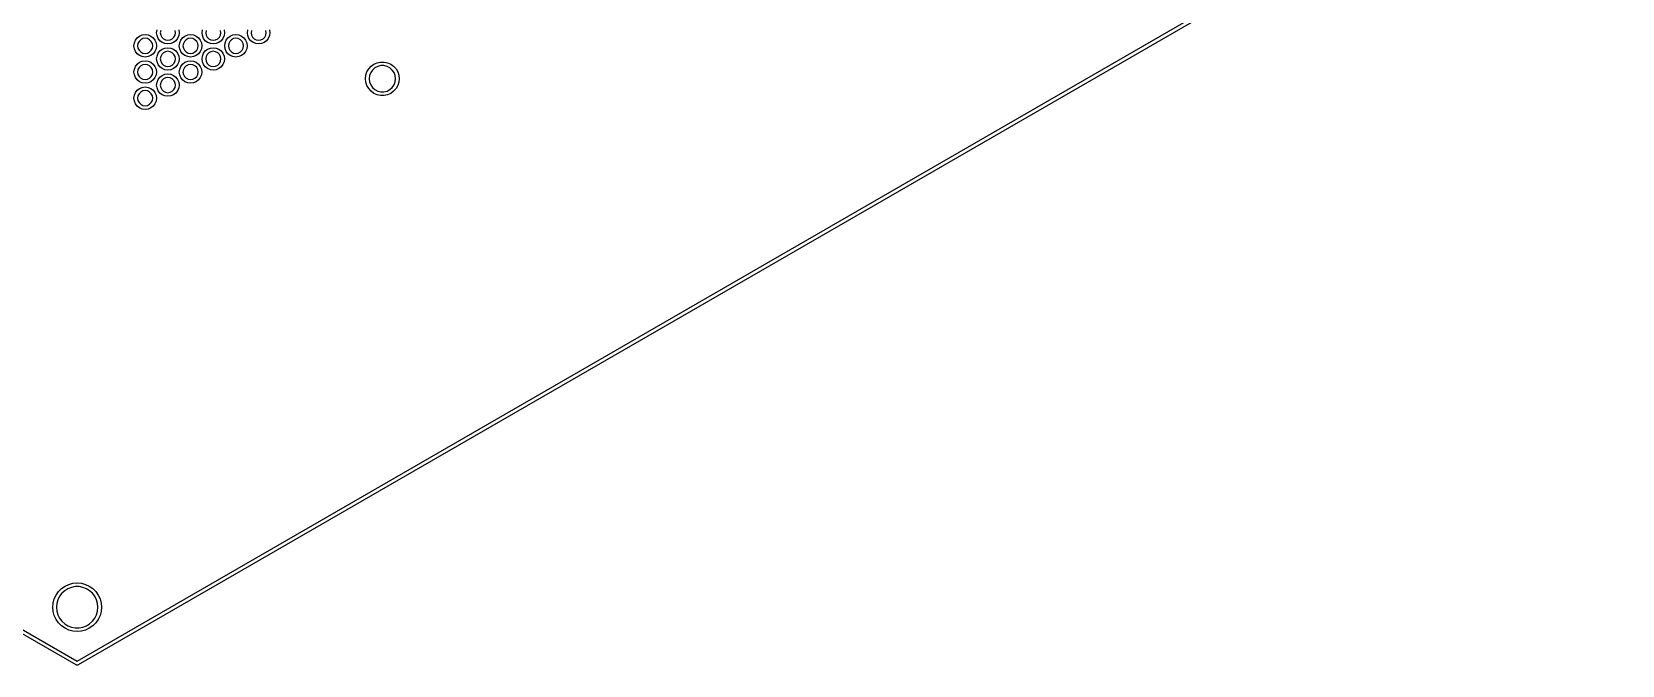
# Model space of a CAD drawing. Extents: x 0 to 6.5, y -7.51 to 0.
# Drawn here: x 3.155 to 6.502, y -7.509 to -6.176 of the extents above; entities that cross this region are included whole.
import ezdxf

# ---------------------------------------------------------------- set-up
doc = ezdxf.new("R2010")
doc.units = 0
doc.header["$MEASUREMENT"] = 0
doc.layers.add('BLACK', color=7, linetype='CONTINUOUS')

msp = doc.modelspace()

# ---------------------------------------------------------------- linework, layer by layer
at = {"layer": 'BLACK', "linetype": 'CONTINUOUS'}
for p, q in [((3.248, -7.509), (-0.002, -5.6326)), ((0.0039, -5.6269), (3.25, -7.501)), ((3.25, -7.501), (6.4961, -5.6269)), ((6.502, -5.6326), (3.252, -7.509)), ((3.3727, -6.1937), (3.3765, -6.1888)), ((3.3765, -6.1888), (3.3814, -6.1851)), ((3.3838, -6.1926), (3.3803, -6.1962)), ((3.3814, -6.1851), (3.3871, -6.1827)), ((3.3883, -6.1904), (3.3838, -6.1926)), ((3.3871, -6.1827), (3.3932, -6.1819)), ((3.3932, -6.1896), (3.3883, -6.1904)), ((3.3932, -6.1819), (3.3993, -6.1827)), ((3.3981, -6.1904), (3.3932, -6.1896)), ((3.4026, -6.1926), (3.3981, -6.1904)), ((3.3993, -6.1827), (3.405, -6.1851)), ((3.4061, -6.1962), (3.4026, -6.1926)), ((3.405, -6.1851), (3.4099, -6.1888)), ((3.4099, -6.1888), (3.4137, -6.1937)), ((3.4173, -6.178), (3.4181, -6.1719)), ((3.4181, -6.1841), (3.4173, -6.178)), ((3.4205, -6.1898), (3.4181, -6.1841)), ((3.4242, -6.1947), (3.4205, -6.1898)), ((3.4258, -6.173), (3.425, -6.178)), ((3.425, -6.178), (3.4258, -6.1829)), ((3.4258, -6.1829), (3.428, -6.1873)), ((3.428, -6.1873), (3.4316, -6.1909)), ((3.4316, -6.1909), (3.436, -6.1931)), ((3.4459, -6.1931), (3.4503, -6.1909)), ((3.4503, -6.1909), (3.4538, -6.1873)), ((3.4538, -6.1873), (3.4561, -6.1829)), ((3.4569, -6.178), (3.4561, -6.173)), ((3.4561, -6.1829), (3.4569, -6.178)), ((3.4614, -6.1898), (3.4576, -6.1947)), ((3.4638, -6.1841), (3.4614, -6.1898)), ((3.4638, -6.1719), (3.4646, -6.178)), ((3.4646, -6.178), (3.4638, -6.1841)), ((3.4682, -6.1937), (3.472, -6.1888)), ((3.472, -6.1888), (3.4769, -6.1851)), ((3.4793, -6.1926), (3.4758, -6.1962)), ((3.4769, -6.1851), (3.4826, -6.1827)), ((3.4837, -6.1904), (3.4793, -6.1926)), ((3.4826, -6.1827), (3.4887, -6.1819)), ((3.4887, -6.1896), (3.4837, -6.1904)), ((3.4887, -6.1819), (3.4948, -6.1827)), ((3.4936, -6.1904), (3.4887, -6.1896)), ((3.498, -6.1926), (3.4936, -6.1904)), ((3.4948, -6.1827), (3.5005, -6.1851)), ((3.5016, -6.1962), (3.498, -6.1926)), ((3.5005, -6.1851), (3.5054, -6.1888)), ((3.5054, -6.1888), (3.5091, -6.1937)), ((3.5128, -6.178), (3.5136, -6.1719)), ((3.5136, -6.1841), (3.5128, -6.178)), ((3.5159, -6.1898), (3.5136, -6.1841)), ((3.5197, -6.1947), (3.5159, -6.1898)), ((3.5212, -6.173), (3.5205, -6.178)), ((3.5205, -6.178), (3.5212, -6.1829)), ((3.5212, -6.1829), (3.5235, -6.1873)), ((3.5235, -6.1873), (3.527, -6.1909)), ((3.527, -6.1909), (3.5315, -6.1931)), ((3.5413, -6.1931), (3.5458, -6.1909)), ((3.5458, -6.1909), (3.5493, -6.1873)), ((3.5493, -6.1873), (3.5516, -6.1829)), ((3.5523, -6.178), (3.5516, -6.173)), ((3.5516, -6.1829), (3.5523, -6.178)), ((3.5569, -6.1898), (3.5531, -6.1947)), ((3.5592, -6.1841), (3.5569, -6.1898)), ((3.5592, -6.1719), (3.56, -6.178)), ((3.56, -6.178), (3.5592, -6.1841)), ((3.5637, -6.1937), (3.5674, -6.1888)), ((3.5674, -6.1888), (3.5723, -6.1851)), ((3.5748, -6.1926), (3.5712, -6.1962)), ((3.5723, -6.1851), (3.578, -6.1827)), ((3.5792, -6.1904), (3.5748, -6.1926)), ((3.578, -6.1827), (3.5841, -6.1819)), ((3.5841, -6.1896), (3.5792, -6.1904)), ((3.5841, -6.1819), (3.5902, -6.1827)), ((3.5891, -6.1904), (3.5841, -6.1896)), ((3.5935, -6.1926), (3.5891, -6.1904)), ((3.5902, -6.1827), (3.5959, -6.1851)), ((3.597, -6.1962), (3.5935, -6.1926)), ((3.5959, -6.1851), (3.6008, -6.1888)), ((3.6008, -6.1888), (3.6046, -6.1937)), ((3.6082, -6.178), (3.6091, -6.1719)), ((3.6091, -6.1841), (3.6082, -6.178)), ((3.6114, -6.1898), (3.6091, -6.1841)), ((3.6152, -6.1947), (3.6114, -6.1898)), ((3.6167, -6.173), (3.6159, -6.178)), ((3.6159, -6.178), (3.6167, -6.1829)), ((3.6167, -6.1829), (3.619, -6.1873)), ((3.619, -6.1873), (3.6225, -6.1909)), ((3.6225, -6.1909), (3.6269, -6.1931)), ((3.6368, -6.1931), (3.6412, -6.1909)), ((3.6412, -6.1909), (3.6448, -6.1873)), ((3.6448, -6.1873), (3.647, -6.1829)), ((3.6478, -6.178), (3.647, -6.173)), ((3.647, -6.1829), (3.6478, -6.178)), ((3.6523, -6.1898), (3.6486, -6.1947)), ((3.6547, -6.1841), (3.6523, -6.1898)), ((3.6547, -6.1719), (3.6555, -6.178)), ((3.6555, -6.178), (3.6547, -6.1841)), ((3.3696, -6.2055), (3.3704, -6.1994)), ((3.3704, -6.2116), (3.3696, -6.2055)), ((3.3704, -6.1994), (3.3727, -6.1937)), ((3.3727, -6.2173), (3.3704, -6.2116)), ((3.3765, -6.2222), (3.3727, -6.2173)), ((3.3814, -6.226), (3.3765, -6.2222)), ((3.378, -6.2006), (3.3773, -6.2055)), ((3.3773, -6.2055), (3.378, -6.2105)), ((3.3803, -6.1962), (3.378, -6.2006)), ((3.378, -6.2105), (3.3803, -6.2149)), ((3.3803, -6.2149), (3.3838, -6.2184)), ((3.3871, -6.2283), (3.3814, -6.226)), ((3.3838, -6.2184), (3.3883, -6.2207)), ((3.3883, -6.2207), (3.3932, -6.2215)), ((3.3932, -6.2215), (3.3981, -6.2207)), ((3.3981, -6.2207), (3.4026, -6.2184)), ((3.405, -6.226), (3.3993, -6.2283)), ((3.4026, -6.2184), (3.4061, -6.2149)), ((3.4099, -6.2222), (3.405, -6.226)), ((3.4084, -6.2006), (3.4061, -6.1962)), ((3.4061, -6.2149), (3.4084, -6.2105)), ((3.4091, -6.2055), (3.4084, -6.2006)), ((3.4084, -6.2105), (3.4091, -6.2055)), ((3.4137, -6.2173), (3.4099, -6.2222)), ((3.4137, -6.1937), (3.416, -6.1994)), ((3.416, -6.2116), (3.4137, -6.2173)), ((3.416, -6.1994), (3.4168, -6.2055)), ((3.4168, -6.2055), (3.416, -6.2116)), ((3.4181, -6.227), (3.4205, -6.2213)), ((3.4205, -6.2213), (3.4242, -6.2164)), ((3.4291, -6.1984), (3.4242, -6.1947)), ((3.4242, -6.2164), (3.4291, -6.2126)), ((3.428, -6.2237), (3.4258, -6.2282)), ((3.4316, -6.2202), (3.428, -6.2237)), ((3.4348, -6.2008), (3.4291, -6.1984)), ((3.4291, -6.2126), (3.4348, -6.2103)), ((3.436, -6.2179), (3.4316, -6.2202)), ((3.4409, -6.2016), (3.4348, -6.2008)), ((3.4348, -6.2103), (3.4409, -6.2095)), ((3.436, -6.1931), (3.4409, -6.1939)), ((3.4409, -6.2171), (3.436, -6.2179)), ((3.4409, -6.1939), (3.4459, -6.1931)), ((3.447, -6.2008), (3.4409, -6.2016)), ((3.4409, -6.2095), (3.447, -6.2103)), ((3.4459, -6.2179), (3.4409, -6.2171)), ((3.4503, -6.2202), (3.4459, -6.2179)), ((3.4527, -6.1984), (3.447, -6.2008)), ((3.447, -6.2103), (3.4527, -6.2126)), ((3.4538, -6.2237), (3.4503, -6.2202)), ((3.4576, -6.1947), (3.4527, -6.1984)), ((3.4527, -6.2126), (3.4576, -6.2164)), ((3.4561, -6.2282), (3.4538, -6.2237)), ((3.4576, -6.2164), (3.4614, -6.2213)), ((3.4614, -6.2213), (3.4638, -6.227)), ((3.465, -6.2055), (3.4659, -6.1994)), ((3.4659, -6.2116), (3.465, -6.2055)), ((3.4659, -6.1994), (3.4682, -6.1937)), ((3.4682, -6.2173), (3.4659, -6.2116)), ((3.472, -6.2222), (3.4682, -6.2173)), ((3.4769, -6.226), (3.472, -6.2222)), ((3.4735, -6.2006), (3.4727, -6.2055)), ((3.4727, -6.2055), (3.4735, -6.2105)), ((3.4758, -6.1962), (3.4735, -6.2006)), ((3.4735, -6.2105), (3.4758, -6.2149)), ((3.4758, -6.2149), (3.4793, -6.2184)), ((3.4826, -6.2283), (3.4769, -6.226)), ((3.4793, -6.2184), (3.4837, -6.2207)), ((3.4837, -6.2207), (3.4887, -6.2215)), ((3.4887, -6.2215), (3.4936, -6.2207)), ((3.4936, -6.2207), (3.498, -6.2184)), ((3.5005, -6.226), (3.4948, -6.2283)), ((3.498, -6.2184), (3.5016, -6.2149)), ((3.5054, -6.2222), (3.5005, -6.226)), ((3.5038, -6.2006), (3.5016, -6.1962)), ((3.5016, -6.2149), (3.5038, -6.2105)), ((3.5046, -6.2055), (3.5038, -6.2006)), ((3.5038, -6.2105), (3.5046, -6.2055)), ((3.5091, -6.2173), (3.5054, -6.2222)), ((3.5091, -6.1937), (3.5115, -6.1994)), ((3.5115, -6.2116), (3.5091, -6.2173)), ((3.5115, -6.1994), (3.5123, -6.2055)), ((3.5123, -6.2055), (3.5115, -6.2116)), ((3.5136, -6.227), (3.5159, -6.2213)), ((3.5159, -6.2213), (3.5197, -6.2164)), ((3.5246, -6.1984), (3.5197, -6.1947)), ((3.5197, -6.2164), (3.5246, -6.2126)), ((3.5235, -6.2237), (3.5212, -6.2282)), ((3.527, -6.2202), (3.5235, -6.2237)), ((3.5303, -6.2008), (3.5246, -6.1984)), ((3.5246, -6.2126), (3.5303, -6.2103)), ((3.5315, -6.2179), (3.527, -6.2202)), ((3.5364, -6.2016), (3.5303, -6.2008)), ((3.5303, -6.2103), (3.5364, -6.2095)), ((3.5315, -6.1931), (3.5364, -6.1939)), ((3.5364, -6.2171), (3.5315, -6.2179)), ((3.5364, -6.1939), (3.5413, -6.1931)), ((3.5425, -6.2008), (3.5364, -6.2016)), ((3.5364, -6.2095), (3.5425, -6.2103)), ((3.5413, -6.2179), (3.5364, -6.2171)), ((3.5458, -6.2202), (3.5413, -6.2179)), ((3.5482, -6.1984), (3.5425, -6.2008)), ((3.5425, -6.2103), (3.5482, -6.2126)), ((3.5493, -6.2237), (3.5458, -6.2202)), ((3.5531, -6.1947), (3.5482, -6.1984)), ((3.5482, -6.2126), (3.5531, -6.2164)), ((3.5516, -6.2282), (3.5493, -6.2237)), ((3.5531, -6.2164), (3.5569, -6.2213)), ((3.5569, -6.2213), (3.5592, -6.227)), ((3.5605, -6.2055), (3.5613, -6.1994)), ((3.5613, -6.2116), (3.5605, -6.2055)), ((3.5613, -6.1994), (3.5637, -6.1937)), ((3.5637, -6.2173), (3.5613, -6.2116)), ((3.5674, -6.2222), (3.5637, -6.2173)), ((3.5723, -6.226), (3.5674, -6.2222)), ((3.569, -6.2006), (3.5682, -6.2055)), ((3.5682, -6.2055), (3.569, -6.2105)), ((3.5712, -6.1962), (3.569, -6.2006)), ((3.569, -6.2105), (3.5712, -6.2149)), ((3.5712, -6.2149), (3.5748, -6.2184)), ((3.578, -6.2283), (3.5723, -6.226)), ((3.5748, -6.2184), (3.5792, -6.2207)), ((3.5792, -6.2207), (3.5841, -6.2215)), ((3.5841, -6.2215), (3.5891, -6.2207)), ((3.5891, -6.2207), (3.5935, -6.2184)), ((3.5959, -6.226), (3.5902, -6.2283)), ((3.5935, -6.2184), (3.597, -6.2149)), ((3.6008, -6.2222), (3.5959, -6.226)), ((3.5993, -6.2006), (3.597, -6.1962)), ((3.597, -6.2149), (3.5993, -6.2105)), ((3.6001, -6.2055), (3.5993, -6.2006)), ((3.5993, -6.2105), (3.6001, -6.2055)), ((3.6046, -6.2173), (3.6008, -6.2222)), ((3.6046, -6.1937), (3.607, -6.1994)), ((3.607, -6.2116), (3.6046, -6.2173)), ((3.607, -6.1994), (3.6078, -6.2055)), ((3.6078, -6.2055), (3.607, -6.2116)), ((3.6201, -6.1984), (3.6152, -6.1947)), ((3.6258, -6.2008), (3.6201, -6.1984)), ((3.6319, -6.2016), (3.6258, -6.2008)), ((3.6269, -6.1931), (3.6319, -6.1939)), ((3.6319, -6.1939), (3.6368, -6.1931)), ((3.638, -6.2008), (3.6319, -6.2016)), ((3.6437, -6.1984), (3.638, -6.2008)), ((3.6486, -6.1947), (3.6437, -6.1984)), ((3.3696, -6.2607), (3.3704, -6.2545)), ((3.3704, -6.2545), (3.3727, -6.2488)), ((3.3727, -6.2488), (3.3765, -6.2439)), ((3.3765, -6.2439), (3.3814, -6.2402)), ((3.378, -6.2557), (3.3773, -6.2607)), ((3.3803, -6.2513), (3.378, -6.2557)), ((3.3838, -6.2478), (3.3803, -6.2513)), ((3.3814, -6.2402), (3.3871, -6.2378)), ((3.3883, -6.2455), (3.3838, -6.2478)), ((3.3932, -6.2292), (3.3871, -6.2283)), ((3.3871, -6.2378), (3.3932, -6.237)), ((3.3932, -6.2447), (3.3883, -6.2455)), ((3.3993, -6.2283), (3.3932, -6.2292)), ((3.3932, -6.237), (3.3993, -6.2378)), ((3.3981, -6.2455), (3.3932, -6.2447)), ((3.4026, -6.2478), (3.3981, -6.2455)), ((3.3993, -6.2378), (3.405, -6.2402)), ((3.4061, -6.2513), (3.4026, -6.2478)), ((3.405, -6.2402), (3.4099, -6.2439)), ((3.4084, -6.2557), (3.4061, -6.2513)), ((3.4091, -6.2607), (3.4084, -6.2557)), ((3.4099, -6.2439), (3.4137, -6.2488)), ((3.4137, -6.2488), (3.416, -6.2545)), ((3.416, -6.2545), (3.4168, -6.2607)), ((3.4173, -6.2331), (3.4181, -6.227)), ((3.4181, -6.2392), (3.4173, -6.2331)), ((3.4205, -6.2449), (3.4181, -6.2392)), ((3.4242, -6.2498), (3.4205, -6.2449)), ((3.4291, -6.2535), (3.4242, -6.2498)), ((3.4258, -6.2282), (3.425, -6.2331)), ((3.425, -6.2331), (3.4258, -6.238)), ((3.4258, -6.238), (3.428, -6.2425)), ((3.428, -6.2425), (3.4316, -6.246)), ((3.4348, -6.2559), (3.4291, -6.2535)), ((3.4316, -6.246), (3.436, -6.2483)), ((3.4409, -6.2567), (3.4348, -6.2559)), ((3.436, -6.2483), (3.4409, -6.249)), ((3.4409, -6.249), (3.4459, -6.2483)), ((3.447, -6.2559), (3.4409, -6.2567)), ((3.4459, -6.2483), (3.4503, -6.246)), ((3.4527, -6.2535), (3.447, -6.2559)), ((3.4503, -6.246), (3.4538, -6.2425)), ((3.4576, -6.2498), (3.4527, -6.2535)), ((3.4538, -6.2425), (3.4561, -6.238)), ((3.4569, -6.2331), (3.4561, -6.2282)), ((3.4561, -6.238), (3.4569, -6.2331)), ((3.4614, -6.2449), (3.4576, -6.2498)), ((3.4638, -6.2392), (3.4614, -6.2449)), ((3.4638, -6.227), (3.4646, -6.2331)), ((3.4646, -6.2331), (3.4638, -6.2392)), ((3.465, -6.2607), (3.4659, -6.2545)), ((3.4659, -6.2545), (3.4682, -6.2488)), ((3.4682, -6.2488), (3.472, -6.2439)), ((3.472, -6.2439), (3.4769, -6.2402)), ((3.4735, -6.2557), (3.4727, -6.2607)), ((3.4758, -6.2513), (3.4735, -6.2557)), ((3.4793, -6.2478), (3.4758, -6.2513)), ((3.4769, -6.2402), (3.4826, -6.2378)), ((3.4837, -6.2455), (3.4793, -6.2478)), ((3.4887, -6.2292), (3.4826, -6.2283)), ((3.4826, -6.2378), (3.4887, -6.237)), ((3.4887, -6.2447), (3.4837, -6.2455)), ((3.4948, -6.2283), (3.4887, -6.2292)), ((3.4887, -6.237), (3.4948, -6.2378)), ((3.4936, -6.2455), (3.4887, -6.2447)), ((3.498, -6.2478), (3.4936, -6.2455)), ((3.4948, -6.2378), (3.5005, -6.2402)), ((3.5016, -6.2513), (3.498, -6.2478)), ((3.5005, -6.2402), (3.5054, -6.2439)), ((3.5038, -6.2557), (3.5016, -6.2513)), ((3.5046, -6.2607), (3.5038, -6.2557)), ((3.5054, -6.2439), (3.5091, -6.2488)), ((3.5091, -6.2488), (3.5115, -6.2545)), ((3.5115, -6.2545), (3.5123, -6.2607)), ((3.5128, -6.2331), (3.5136, -6.227)), ((3.5136, -6.2392), (3.5128, -6.2331)), ((3.5159, -6.2449), (3.5136, -6.2392)), ((3.5197, -6.2498), (3.5159, -6.2449)), ((3.5246, -6.2535), (3.5197, -6.2498)), ((3.5212, -6.2282), (3.5205, -6.2331)), ((3.5205, -6.2331), (3.5212, -6.238)), ((3.5212, -6.238), (3.5235, -6.2425)), ((3.5235, -6.2425), (3.527, -6.246)), ((3.5303, -6.2559), (3.5246, -6.2535)), ((3.527, -6.246), (3.5315, -6.2483)), ((3.5364, -6.2567), (3.5303, -6.2559)), ((3.5315, -6.2483), (3.5364, -6.249)), ((3.5364, -6.249), (3.5413, -6.2483)), ((3.5425, -6.2559), (3.5364, -6.2567)), ((3.5413, -6.2483), (3.5458, -6.246)), ((3.5482, -6.2535), (3.5425, -6.2559)), ((3.5458, -6.246), (3.5493, -6.2425)), ((3.5531, -6.2498), (3.5482, -6.2535)), ((3.5493, -6.2425), (3.5516, -6.238)), ((3.5523, -6.2331), (3.5516, -6.2282)), ((3.5516, -6.238), (3.5523, -6.2331)), ((3.5569, -6.2449), (3.5531, -6.2498)), ((3.5592, -6.2392), (3.5569, -6.2449)), ((3.5592, -6.227), (3.56, -6.2331)), ((3.56, -6.2331), (3.5592, -6.2392)), ((3.5841, -6.2292), (3.578, -6.2283)), ((3.5902, -6.2283), (3.5841, -6.2292)), ((3.86, -6.2605), (3.8637, -6.2541)), ((3.8637, -6.2541), (3.8687, -6.2486)), ((3.8716, -6.2565), (3.8678, -6.262)), ((3.8687, -6.2486), (3.8747, -6.2442)), ((3.8766, -6.252), (3.8716, -6.2565)), ((3.8747, -6.2442), (3.8814, -6.2412)), ((3.8825, -6.2489), (3.8766, -6.252)), ((3.8814, -6.2412), (3.8887, -6.2396)), ((3.889, -6.2473), (3.8825, -6.2489)), ((3.8887, -6.2396), (3.8961, -6.2396)), ((3.8957, -6.2473), (3.889, -6.2473)), ((3.9022, -6.2489), (3.8957, -6.2473)), ((3.8961, -6.2396), (3.9033, -6.2412)), ((3.9082, -6.252), (3.9022, -6.2489)), ((3.9033, -6.2412), (3.9101, -6.2442)), ((3.9132, -6.2565), (3.9082, -6.252)), ((3.9101, -6.2442), (3.9161, -6.2486)), ((3.917, -6.262), (3.9132, -6.2565)), ((3.9161, -6.2486), (3.9211, -6.2541)), ((3.9211, -6.2541), (3.9248, -6.2605)), ((3.3704, -6.2668), (3.3696, -6.2607)), ((3.3727, -6.2725), (3.3704, -6.2668)), ((3.3765, -6.2774), (3.3727, -6.2725)), ((3.3814, -6.2811), (3.3765, -6.2774)), ((3.3773, -6.2607), (3.378, -6.2656)), ((3.378, -6.2656), (3.3803, -6.27)), ((3.3803, -6.27), (3.3838, -6.2736)), ((3.3871, -6.2835), (3.3814, -6.2811)), ((3.3814, -6.2953), (3.3871, -6.293)), ((3.3838, -6.2736), (3.3883, -6.2758)), ((3.3932, -6.2843), (3.3871, -6.2835)), ((3.3871, -6.293), (3.3932, -6.2921)), ((3.3883, -6.2758), (3.3932, -6.2766)), ((3.3932, -6.2766), (3.3981, -6.2758)), ((3.3993, -6.2835), (3.3932, -6.2843)), ((3.3932, -6.2921), (3.3993, -6.293)), ((3.3981, -6.2758), (3.4026, -6.2736)), ((3.405, -6.2811), (3.3993, -6.2835)), ((3.3993, -6.293), (3.405, -6.2953)), ((3.4026, -6.2736), (3.4061, -6.27)), ((3.4099, -6.2774), (3.405, -6.2811)), ((3.4061, -6.27), (3.4084, -6.2656)), ((3.4084, -6.2656), (3.4091, -6.2607)), ((3.4137, -6.2725), (3.4099, -6.2774)), ((3.416, -6.2668), (3.4137, -6.2725)), ((3.4168, -6.2607), (3.416, -6.2668)), ((3.4173, -6.2882), (3.4181, -6.2821)), ((3.4181, -6.2943), (3.4173, -6.2882)), ((3.4181, -6.2821), (3.4205, -6.2764)), ((3.4205, -6.2764), (3.4242, -6.2715)), ((3.4242, -6.2715), (3.4291, -6.2678)), ((3.4258, -6.2833), (3.425, -6.2882)), ((3.425, -6.2882), (3.4258, -6.2931)), ((3.428, -6.2788), (3.4258, -6.2833)), ((3.4258, -6.2931), (3.428, -6.2976)), ((3.4316, -6.2753), (3.428, -6.2788)), ((3.4291, -6.2678), (3.4348, -6.2654)), ((3.436, -6.273), (3.4316, -6.2753)), ((3.4348, -6.2654), (3.4409, -6.2646)), ((3.4409, -6.2723), (3.436, -6.273)), ((3.4409, -6.2646), (3.447, -6.2654)), ((3.4459, -6.273), (3.4409, -6.2723)), ((3.4503, -6.2753), (3.4459, -6.273)), ((3.447, -6.2654), (3.4527, -6.2678)), ((3.4538, -6.2788), (3.4503, -6.2753)), ((3.4527, -6.2678), (3.4576, -6.2715)), ((3.4561, -6.2833), (3.4538, -6.2788)), ((3.4538, -6.2976), (3.4561, -6.2931)), ((3.4569, -6.2882), (3.4561, -6.2833)), ((3.4561, -6.2931), (3.4569, -6.2882)), ((3.4576, -6.2715), (3.4614, -6.2764)), ((3.4614, -6.2764), (3.4638, -6.2821)), ((3.4638, -6.2821), (3.4646, -6.2882)), ((3.4646, -6.2882), (3.4638, -6.2943)), ((3.4659, -6.2668), (3.465, -6.2607)), ((3.4682, -6.2725), (3.4659, -6.2668)), ((3.472, -6.2774), (3.4682, -6.2725)), ((3.4769, -6.2811), (3.472, -6.2774)), ((3.4727, -6.2607), (3.4735, -6.2656)), ((3.4735, -6.2656), (3.4758, -6.27)), ((3.4758, -6.27), (3.4793, -6.2736)), ((3.4826, -6.2835), (3.4769, -6.2811)), ((3.4793, -6.2736), (3.4837, -6.2758)), ((3.4887, -6.2843), (3.4826, -6.2835)), ((3.4837, -6.2758), (3.4887, -6.2766)), ((3.4887, -6.2766), (3.4936, -6.2758)), ((3.4948, -6.2835), (3.4887, -6.2843)), ((3.4936, -6.2758), (3.498, -6.2736)), ((3.5005, -6.2811), (3.4948, -6.2835)), ((3.498, -6.2736), (3.5016, -6.27)), ((3.5054, -6.2774), (3.5005, -6.2811)), ((3.5016, -6.27), (3.5038, -6.2656)), ((3.5038, -6.2656), (3.5046, -6.2607)), ((3.5091, -6.2725), (3.5054, -6.2774)), ((3.5115, -6.2668), (3.5091, -6.2725)), ((3.5123, -6.2607), (3.5115, -6.2668)), ((3.857, -6.2749), (3.8577, -6.2675)), ((3.8577, -6.2823), (3.857, -6.2749)), ((3.8577, -6.2675), (3.86, -6.2605)), ((3.86, -6.2893), (3.8577, -6.2823)), ((3.8637, -6.2957), (3.86, -6.2893)), ((3.8654, -6.2682), (3.8646, -6.2749)), ((3.8646, -6.2749), (3.8654, -6.2815)), ((3.8678, -6.262), (3.8654, -6.2682)), ((3.8654, -6.2815), (3.8678, -6.2878)), ((3.8678, -6.2878), (3.8716, -6.2933)), ((3.9132, -6.2933), (3.917, -6.2878)), ((3.9193, -6.2682), (3.917, -6.262)), ((3.917, -6.2878), (3.9193, -6.2815)), ((3.9202, -6.2749), (3.9193, -6.2682)), ((3.9193, -6.2815), (3.9202, -6.2749)), ((3.9248, -6.2893), (3.9211, -6.2957)), ((3.9248, -6.2605), (3.9271, -6.2675)), ((3.9271, -6.2823), (3.9248, -6.2893)), ((3.9271, -6.2675), (3.9278, -6.2749)), ((3.9278, -6.2749), (3.9271, -6.2823)), ((3.3696, -6.3158), (3.3704, -6.3097)), ((3.3704, -6.3219), (3.3696, -6.3158)), ((3.3704, -6.3097), (3.3727, -6.304)), ((3.3727, -6.3276), (3.3704, -6.3219)), ((3.3727, -6.304), (3.3765, -6.2991)), ((3.3765, -6.2991), (3.3814, -6.2953)), ((3.378, -6.3108), (3.3773, -6.3158)), ((3.3773, -6.3158), (3.378, -6.3207)), ((3.3803, -6.3064), (3.378, -6.3108)), ((3.378, -6.3207), (3.3803, -6.3251)), ((3.3838, -6.3029), (3.3803, -6.3064)), ((3.3803, -6.3251), (3.3838, -6.3287)), ((3.3883, -6.3006), (3.3838, -6.3029)), ((3.3932, -6.2998), (3.3883, -6.3006)), ((3.3981, -6.3006), (3.3932, -6.2998)), ((3.4026, -6.3029), (3.3981, -6.3006)), ((3.4061, -6.3064), (3.4026, -6.3029)), ((3.4026, -6.3287), (3.4061, -6.3251)), ((3.405, -6.2953), (3.4099, -6.2991)), ((3.4084, -6.3108), (3.4061, -6.3064)), ((3.4061, -6.3251), (3.4084, -6.3207)), ((3.4091, -6.3158), (3.4084, -6.3108)), ((3.4084, -6.3207), (3.4091, -6.3158)), ((3.4099, -6.2991), (3.4137, -6.304)), ((3.4137, -6.304), (3.416, -6.3097)), ((3.416, -6.3219), (3.4137, -6.3276)), ((3.416, -6.3097), (3.4168, -6.3158)), ((3.4168, -6.3158), (3.416, -6.3219)), ((3.4205, -6.3), (3.4181, -6.2943)), ((3.4242, -6.3049), (3.4205, -6.3)), ((3.4291, -6.3087), (3.4242, -6.3049)), ((3.428, -6.2976), (3.4316, -6.3011)), ((3.4348, -6.311), (3.4291, -6.3087)), ((3.4316, -6.3011), (3.436, -6.3034)), ((3.4409, -6.3118), (3.4348, -6.311)), ((3.436, -6.3034), (3.4409, -6.3042)), ((3.4409, -6.3042), (3.4459, -6.3034)), ((3.447, -6.311), (3.4409, -6.3118)), ((3.4459, -6.3034), (3.4503, -6.3011)), ((3.4527, -6.3087), (3.447, -6.311)), ((3.4503, -6.3011), (3.4538, -6.2976)), ((3.4576, -6.3049), (3.4527, -6.3087)), ((3.4614, -6.3), (3.4576, -6.3049)), ((3.4638, -6.2943), (3.4614, -6.3)), ((3.8687, -6.3012), (3.8637, -6.2957)), ((3.8747, -6.3056), (3.8687, -6.3012)), ((3.8716, -6.2933), (3.8766, -6.2977)), ((3.8814, -6.3086), (3.8747, -6.3056)), ((3.8766, -6.2977), (3.8825, -6.3008)), ((3.8887, -6.3101), (3.8814, -6.3086)), ((3.8825, -6.3008), (3.889, -6.3024)), ((3.8961, -6.3101), (3.8887, -6.3101)), ((3.889, -6.3024), (3.8957, -6.3024)), ((3.8957, -6.3024), (3.9022, -6.3008)), ((3.9033, -6.3086), (3.8961, -6.3101)), ((3.9022, -6.3008), (3.9082, -6.2977)), ((3.9101, -6.3056), (3.9033, -6.3086)), ((3.9082, -6.2977), (3.9132, -6.2933)), ((3.9161, -6.3012), (3.9101, -6.3056)), ((3.9211, -6.2957), (3.9161, -6.3012)), ((3.3765, -6.3325), (3.3727, -6.3276)), ((3.3814, -6.3362), (3.3765, -6.3325)), ((3.3871, -6.3386), (3.3814, -6.3362)), ((3.3838, -6.3287), (3.3883, -6.3309)), ((3.3932, -6.3394), (3.3871, -6.3386)), ((3.3883, -6.3309), (3.3932, -6.3317)), ((3.3932, -6.3317), (3.3981, -6.3309)), ((3.3993, -6.3386), (3.3932, -6.3394)), ((3.3981, -6.3309), (3.4026, -6.3287)), ((3.405, -6.3362), (3.3993, -6.3386)), ((3.4099, -6.3325), (3.405, -6.3362)), ((3.4137, -6.3276), (3.4099, -6.3325)), ((3.2019, -7.3699), (3.2057, -7.3619)), ((3.2057, -7.3619), (3.2108, -7.3545)), ((3.2108, -7.3545), (3.2171, -7.3482)), ((3.2179, -7.3581), (3.213, -7.3645)), ((3.2171, -7.3482), (3.2244, -7.3431)), ((3.2238, -7.3527), (3.2179, -7.3581)), ((3.2306, -7.3485), (3.2238, -7.3527)), ((3.2244, -7.3431), (3.2325, -7.3393)), ((3.2381, -7.3456), (3.2306, -7.3485)), ((3.2325, -7.3393), (3.2411, -7.337)), ((3.246, -7.3441), (3.2381, -7.3456)), ((3.2411, -7.337), (3.25, -7.3363)), ((3.254, -7.3441), (3.246, -7.3441)), ((3.25, -7.3363), (3.2589, -7.337)), ((3.2619, -7.3456), (3.254, -7.3441)), ((3.2589, -7.337), (3.2675, -7.3393)), ((3.2694, -7.3485), (3.2619, -7.3456)), ((3.2675, -7.3393), (3.2756, -7.3431)), ((3.2762, -7.3527), (3.2694, -7.3485)), ((3.2756, -7.3431), (3.2829, -7.3482)), ((3.2821, -7.3581), (3.2762, -7.3527)), ((3.287, -7.3645), (3.2821, -7.3581)), ((3.2829, -7.3482), (3.2892, -7.3545)), ((3.2892, -7.3545), (3.2943, -7.3619)), ((3.2943, -7.3619), (3.2981, -7.3699)), ((3.1988, -7.3874), (3.1996, -7.3786)), ((3.1996, -7.3963), (3.1988, -7.3874)), ((3.1996, -7.3786), (3.2019, -7.3699)), ((3.2019, -7.4049), (3.1996, -7.3963)), ((3.2072, -7.3795), (3.2065, -7.3874)), ((3.2065, -7.3874), (3.2072, -7.3954)), ((3.2094, -7.3717), (3.2072, -7.3795)), ((3.2072, -7.3954), (3.2094, -7.4032)), ((3.213, -7.3645), (3.2094, -7.3717)), ((3.2906, -7.3717), (3.287, -7.3645)), ((3.2928, -7.3795), (3.2906, -7.3717)), ((3.2906, -7.4032), (3.2928, -7.3954)), ((3.2935, -7.3874), (3.2928, -7.3795)), ((3.2928, -7.3954), (3.2935, -7.3874)), ((3.2981, -7.3699), (3.3004, -7.3786)), ((3.3004, -7.3963), (3.2981, -7.4049)), ((3.3004, -7.3786), (3.3012, -7.3874)), ((3.3012, -7.3874), (3.3004, -7.3963)), ((3.2057, -7.413), (3.2019, -7.4049)), ((3.2108, -7.4203), (3.2057, -7.413)), ((3.2094, -7.4032), (3.213, -7.4103)), ((3.2171, -7.4267), (3.2108, -7.4203)), ((3.213, -7.4103), (3.2179, -7.4167)), ((3.2244, -7.4318), (3.2171, -7.4267)), ((3.2179, -7.4167), (3.2238, -7.4222)), ((3.2238, -7.4222), (3.2306, -7.4264)), ((3.2306, -7.4264), (3.2381, -7.4293)), ((3.2381, -7.4293), (3.246, -7.4308)), ((3.246, -7.4308), (3.254, -7.4308)), ((3.254, -7.4308), (3.2619, -7.4293)), ((3.2619, -7.4293), (3.2694, -7.4264)), ((3.2694, -7.4264), (3.2762, -7.4222)), ((3.2829, -7.4267), (3.2756, -7.4318)), ((3.2762, -7.4222), (3.2821, -7.4167)), ((3.2821, -7.4167), (3.287, -7.4103)), ((3.2892, -7.4203), (3.2829, -7.4267)), ((3.287, -7.4103), (3.2906, -7.4032)), ((3.2943, -7.413), (3.2892, -7.4203)), ((3.2981, -7.4049), (3.2943, -7.413)), ((3.2325, -7.4355), (3.2244, -7.4318)), ((3.2411, -7.4378), (3.2325, -7.4355)), ((3.25, -7.4386), (3.2411, -7.4378)), ((3.2589, -7.4378), (3.25, -7.4386)), ((3.2675, -7.4355), (3.2589, -7.4378)), ((3.2756, -7.4318), (3.2675, -7.4355)), ((3.2482, -7.509), (3.248, -7.509)), ((3.2483, -7.5091), (3.2482, -7.509)), ((3.2484, -7.5091), (3.2483, -7.5091)), ((3.2487, -7.5093), (3.2484, -7.5091)), ((3.2492, -7.5093), (3.2487, -7.5093)), ((3.2497, -7.5095), (3.2492, -7.5093)), ((3.25, -7.5094), (3.2497, -7.5095)), ((3.2503, -7.5095), (3.25, -7.5094)), ((3.2508, -7.5093), (3.2503, -7.5095)), ((3.2513, -7.5093), (3.2508, -7.5093)), ((3.2516, -7.5091), (3.2513, -7.5093)), ((3.2517, -7.5091), (3.2516, -7.5091)), ((3.2518, -7.509), (3.2517, -7.5091)), ((3.252, -7.509), (3.2518, -7.509))]:
    msp.add_line(p, q, dxfattribs=at)

doc.saveas('drawing.dxf')
